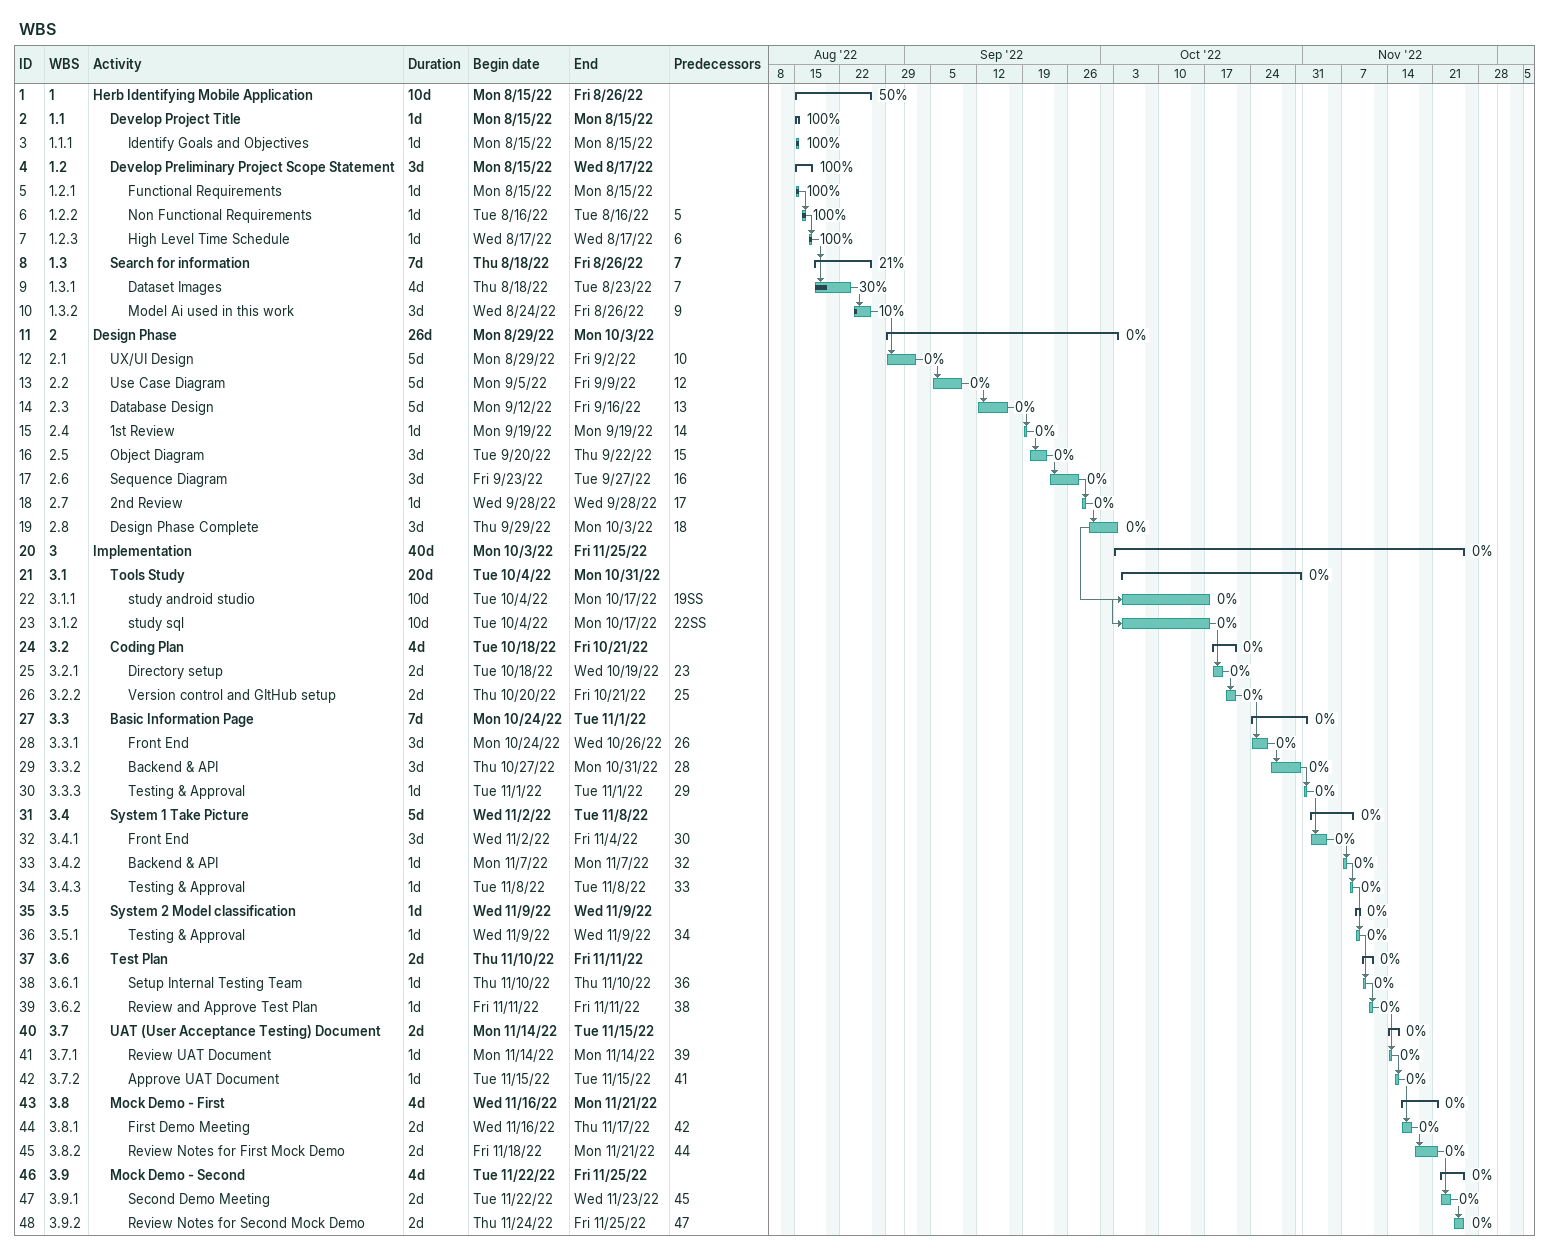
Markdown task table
WBS

| ID | WBS | Task | Duration | Start | Finish | Predecessors | % complete |
|---|---|---|---|---|---|---|---|
| 1 | 1 | **Herb Identifying Mobile Application** | 10d | 2022-08-15 | 2022-08-26 |  | 50 |
| 2 | 1.1 | **Develop Project Title** | 1d | 2022-08-15 | 2022-08-15 |  | 100 |
| 3 | 1.1.1 | Identify Goals and Objectives | 1d | 2022-08-15 | 2022-08-15 |  | 100 |
| 4 | 1.2 | **Develop Preliminary Project Scope Statement** | 3d | 2022-08-15 | 2022-08-17 |  | 100 |
| 5 | 1.2.1 | Functional Requirements | 1d | 2022-08-15 | 2022-08-15 |  | 100 |
| 6 | 1.2.2 | Non Functional Requirements | 1d | 2022-08-16 | 2022-08-16 | 5 | 100 |
| 7 | 1.2.3 | High Level Time Schedule | 1d | 2022-08-17 | 2022-08-17 | 6 | 100 |
| 8 | 1.3 | **Search for information** | 7d | 2022-08-18 | 2022-08-26 | 7 | 21 |
| 9 | 1.3.1 | Dataset Images | 4d | 2022-08-18 | 2022-08-23 | 7 | 30 |
| 10 | 1.3.2 | Model Ai used in this work | 3d | 2022-08-24 | 2022-08-26 | 9 | 10 |
| 11 | 2 | **Design Phase** | 26d | 2022-08-29 | 2022-10-03 |  | 0 |
| 12 | 2.1 | UX/UI Design | 5d | 2022-08-29 | 2022-09-02 | 10 | 0 |
| 13 | 2.2 | Use Case Diagram | 5d | 2022-09-05 | 2022-09-09 | 12 | 0 |
| 14 | 2.3 | Database Design | 5d | 2022-09-12 | 2022-09-16 | 13 | 0 |
| 15 | 2.4 | 1st Review | 1d | 2022-09-19 | 2022-09-19 | 14 | 0 |
| 16 | 2.5 | Object Diagram | 3d | 2022-09-20 | 2022-09-22 | 15 | 0 |
| 17 | 2.6 | Sequence Diagram | 3d | 2022-09-23 | 2022-09-27 | 16 | 0 |
| 18 | 2.7 | 2nd Review | 1d | 2022-09-28 | 2022-09-28 | 17 | 0 |
| 19 | 2.8 | Design Phase Complete | 3d | 2022-09-29 | 2022-10-03 | 18 | 0 |
| 20 | 3 | **Implementation** | 40d | 2022-10-03 | 2022-11-25 |  | 0 |
| 21 | 3.1 | **Tools Study** | 20d | 2022-10-04 | 2022-10-31 |  | 0 |
| 22 | 3.1.1 | study android studio | 10d | 2022-10-04 | 2022-10-17 | 19SS | 0 |
| 23 | 3.1.2 | study sql | 10d | 2022-10-04 | 2022-10-17 | 22SS | 0 |
| 24 | 3.2 | **Coding Plan** | 4d | 2022-10-18 | 2022-10-21 |  | 0 |
| 25 | 3.2.1 | Directory setup | 2d | 2022-10-18 | 2022-10-19 | 23 | 0 |
| 26 | 3.2.2 | Version control and GItHub setup | 2d | 2022-10-20 | 2022-10-21 | 25 | 0 |
| 27 | 3.3 | **Basic Information Page** | 7d | 2022-10-24 | 2022-11-01 |  | 0 |
| 28 | 3.3.1 | Front End | 3d | 2022-10-24 | 2022-10-26 | 26 | 0 |
| 29 | 3.3.2 | Backend & API | 3d | 2022-10-27 | 2022-10-31 | 28 | 0 |
| 30 | 3.3.3 | Testing & Approval | 1d | 2022-11-01 | 2022-11-01 | 29 | 0 |
| 31 | 3.4 | **System 1 Take Picture** | 5d | 2022-11-02 | 2022-11-08 |  | 0 |
| 32 | 3.4.1 | Front End | 3d | 2022-11-02 | 2022-11-04 | 30 | 0 |
| 33 | 3.4.2 | Backend & API | 1d | 2022-11-07 | 2022-11-07 | 32 | 0 |
| 34 | 3.4.3 | Testing & Approval | 1d | 2022-11-08 | 2022-11-08 | 33 | 0 |
| 35 | 3.5 | **System 2 Model classification** | 1d | 2022-11-09 | 2022-11-09 |  | 0 |
| 36 | 3.5.1 | Testing & Approval | 1d | 2022-11-09 | 2022-11-09 | 34 | 0 |
| 37 | 3.6 | **Test Plan** | 2d | 2022-11-10 | 2022-11-11 |  | 0 |
| 38 | 3.6.1 | Setup Internal Testing Team | 1d | 2022-11-10 | 2022-11-10 | 36 | 0 |
| 39 | 3.6.2 | Review and Approve Test Plan | 1d | 2022-11-11 | 2022-11-11 | 38 | 0 |
| 40 | 3.7 | **UAT (User Acceptance Testing) Document** | 2d | 2022-11-14 | 2022-11-15 |  | 0 |
| 41 | 3.7.1 | Review UAT Document | 1d | 2022-11-14 | 2022-11-14 | 39 | 0 |
| 42 | 3.7.2 | Approve UAT Document | 1d | 2022-11-15 | 2022-11-15 | 41 | 0 |
| 43 | 3.8 | **Mock Demo - First** | 4d | 2022-11-16 | 2022-11-21 |  | 0 |
| 44 | 3.8.1 | First Demo Meeting | 2d | 2022-11-16 | 2022-11-17 | 42 | 0 |
| 45 | 3.8.2 | Review Notes for First Mock Demo | 2d | 2022-11-18 | 2022-11-21 | 44 | 0 |
| 46 | 3.9 | **Mock Demo - Second** | 4d | 2022-11-22 | 2022-11-25 |  | 0 |
| 47 | 3.9.1 | Second Demo Meeting | 2d | 2022-11-22 | 2022-11-23 | 45 | 0 |
| 48 | 3.9.2 | Review Notes for Second Mock Demo | 2d | 2022-11-24 | 2022-11-25 | 47 | 0 |
